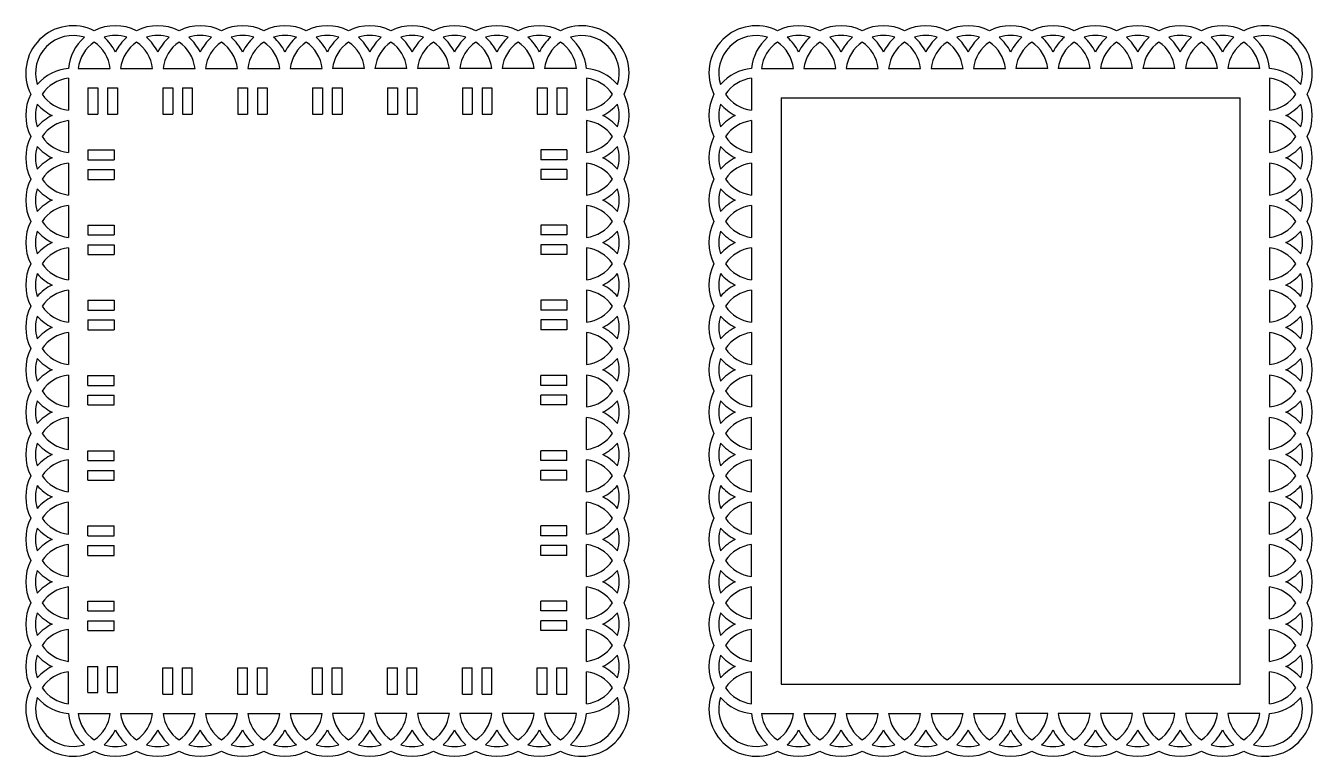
# Model space of a CAD drawing. Extents: x -995 to -442, y 102 to 395.
# Drawn here: x -994.7 to -732.6, y 244 to 392.8 of the extents above; entities that cross this region are included whole.
import ezdxf

# ---------------------------------------------------------------- set-up
doc = ezdxf.new("R2010")
doc.units = 0
doc.layers.get('0').update_dxf_attribs({"linetype": 'CONTINUOUS'})

msp = doc.modelspace()

# ---------------------------------------------------------------- linework, layer by layer
for p, q in [((-983.991461, 384.132136), (-977.474225, 384.132136)), ((-975.354884, 384.132136), (-968.837647, 384.132136)), ((-966.718307, 384.132136), (-960.20107, 384.132136)), ((-958.081729, 384.132136), (-951.564493, 384.132136)), ((-949.445152, 384.132136), (-942.927915, 384.132136)), ((-940.808574, 384.132136), (-934.291338, 384.132136)), ((-925.65476, 384.132136), (-932.171997, 384.132136)), ((-917.018183, 384.132136), (-923.53542, 384.132136)), ((-908.381606, 384.132136), (-914.898842, 384.132136)), ((-899.745028, 384.132136), (-906.262265, 384.132136)), ((-891.108451, 384.132136), (-897.625687, 384.132136)), ((-882.471873, 384.132136), (-888.98911, 384.132136)), ((-844.793239, 384.132136), (-838.276002, 384.132136)), ((-836.156661, 384.132136), (-829.639425, 384.132136)), ((-827.520084, 384.132136), (-821.002848, 384.132136)), ((-818.883507, 384.132136), (-812.36627, 384.132136)), ((-810.246929, 384.132136), (-803.729693, 384.132136)), ((-801.610352, 384.132136), (-795.093115, 384.132136)), ((-786.456538, 384.132136), (-792.973774, 384.132136)), ((-777.819961, 384.132136), (-784.337197, 384.132136)), ((-769.183383, 384.132136), (-775.70062, 384.132136)), ((-760.546806, 384.132136), (-767.064042, 384.132136)), ((-751.910228, 384.132136), (-758.427465, 384.132136)), ((-743.273651, 384.132136), (-749.790888, 384.132136)), ((-986.003915, 382.119682), (-986.003915, 375.602446)), ((-982.003915, 380.132136), (-980.003915, 380.132136)), ((-982.003915, 380.132136), (-982.003915, 374.832136)), ((-980.003915, 380.132136), (-980.003915, 374.832136)), ((-978.003915, 380.132136), (-978.003915, 374.832136)), ((-978.003915, 380.132136), (-976.003915, 380.132136)), ((-976.003915, 380.132136), (-976.003915, 374.832136)), ((-966.746498, 380.132136), (-964.746498, 380.132136)), ((-966.746498, 380.132136), (-966.746498, 374.832136)), ((-964.746498, 380.132136), (-964.746498, 374.832136)), ((-962.746498, 380.132136), (-962.746498, 374.832136)), ((-962.746498, 380.132136), (-960.746498, 380.132136)), ((-960.746498, 380.132136), (-960.746498, 374.832136)), ((-951.489081, 380.132136), (-949.489081, 380.132136)), ((-951.489081, 380.132136), (-951.489081, 374.832136)), ((-949.489081, 380.132136), (-949.489081, 374.832136)), ((-947.489081, 380.132136), (-945.489081, 380.132136)), ((-947.489081, 380.132136), (-947.489081, 374.832136)), ((-945.489081, 380.132136), (-945.489081, 374.832136)), ((-936.231665, 380.132136), (-936.231665, 374.832136)), ((-936.231665, 380.132136), (-934.231665, 380.132136)), ((-934.231665, 380.132136), (-934.231665, 374.832136)), ((-932.231665, 380.132136), (-930.231665, 380.132136)), ((-932.231665, 380.132136), (-932.231665, 374.832136)), ((-930.231665, 380.132136), (-930.231665, 374.832136)), ((-920.974248, 380.132136), (-920.974248, 374.832136)), ((-920.974248, 380.132136), (-918.974248, 380.132136)), ((-918.974248, 380.132136), (-918.974248, 374.832136)), ((-916.974248, 380.132136), (-916.974248, 374.832136)), ((-916.974248, 380.132136), (-914.974248, 380.132136)), ((-914.974248, 380.132136), (-914.974248, 374.832136)), ((-905.716831, 380.132136), (-903.716831, 380.132136)), ((-905.716831, 380.132136), (-905.716831, 374.832136)), ((-903.716831, 380.132136), (-903.716831, 374.832136)), ((-901.716831, 380.132136), (-901.716831, 374.832136)), ((-901.716831, 380.132136), (-899.716831, 380.132136)), ((-899.716831, 380.132136), (-899.716831, 374.832136)), ((-890.459415, 380.132136), (-888.459415, 380.132136)), ((-890.459415, 380.132136), (-890.459415, 374.832136)), ((-888.459415, 380.132136), (-888.459415, 374.832136)), ((-886.459415, 380.132136), (-884.459415, 380.132136)), ((-886.459415, 380.132136), (-886.459415, 374.832136)), ((-884.459415, 380.132136), (-884.459415, 374.832136)), ((-880.45942, 382.119682), (-880.45942, 375.602446)), ((-846.805692, 382.119682), (-846.805692, 375.602446)), ((-741.261198, 382.119682), (-741.261198, 375.602446)), ((-840.805692, 378.132136), (-747.261198, 378.132136)), ((-840.805692, 378.132136), (-840.805692, 258.677909)), ((-747.261198, 258.677909), (-747.261198, 378.132136)), ((-982.003915, 374.832136), (-980.003915, 374.832136)), ((-978.003915, 374.832136), (-976.003915, 374.832136)), ((-966.746498, 374.832136), (-964.746498, 374.832136)), ((-962.746498, 374.832136), (-960.746498, 374.832136)), ((-951.489081, 374.832136), (-949.489081, 374.832136)), ((-947.489081, 374.832136), (-945.489081, 374.832136)), ((-936.231665, 374.832136), (-934.231665, 374.832136)), ((-932.231665, 374.832136), (-930.231665, 374.832136)), ((-920.974248, 374.832136), (-918.974248, 374.832136)), ((-916.974248, 374.832136), (-914.974248, 374.832136)), ((-905.716831, 374.832136), (-903.716831, 374.832136)), ((-901.716831, 374.832136), (-899.716831, 374.832136)), ((-890.459415, 374.832136), (-888.459415, 374.832136)), ((-886.459415, 374.832136), (-884.459415, 374.832136)), ((-986.003915, 373.483105), (-986.003915, 366.965869)), ((-880.45942, 373.483105), (-880.45942, 366.965869)), ((-846.805692, 373.483105), (-846.805692, 366.965869)), ((-741.261198, 373.483105), (-741.261198, 366.965869)), ((-982.003915, 367.504436), (-976.703915, 367.504436)), ((-982.003915, 367.504436), (-982.003915, 365.504436)), ((-976.703915, 367.504436), (-976.703915, 365.504436)), ((-884.45942, 367.504436), (-889.75942, 367.504436)), ((-889.75942, 367.504436), (-889.75942, 365.504436)), ((-884.45942, 367.504436), (-884.45942, 365.504436)), ((-986.003915, 364.846528), (-986.003915, 358.329291)), ((-982.003915, 365.504436), (-976.703915, 365.504436)), ((-884.45942, 365.504436), (-889.75942, 365.504436)), ((-880.45942, 364.846528), (-880.45942, 358.329291)), ((-846.805692, 364.846528), (-846.805692, 358.329291)), ((-741.261198, 364.846528), (-741.261198, 358.329291)), ((-982.003915, 363.504436), (-976.703915, 363.504436)), ((-982.003915, 363.504436), (-982.003915, 361.504436)), ((-976.703915, 363.504436), (-976.703915, 361.504436)), ((-884.45942, 363.504436), (-889.75942, 363.504436)), ((-889.75942, 363.504436), (-889.75942, 361.504436)), ((-884.45942, 363.504436), (-884.45942, 361.504436)), ((-982.003915, 361.504436), (-976.703915, 361.504436)), ((-884.45942, 361.504436), (-889.75942, 361.504436)), ((-986.003915, 356.20995), (-986.003915, 349.692714)), ((-880.45942, 356.20995), (-880.45942, 349.692714)), ((-846.805692, 356.20995), (-846.805692, 349.692714)), ((-741.261198, 356.20995), (-741.261198, 349.692714)), ((-982.003915, 352.19611), (-976.703915, 352.19611)), ((-982.003915, 352.19611), (-982.003915, 350.19611)), ((-976.703915, 352.19611), (-976.703915, 350.19611)), ((-884.45942, 352.19611), (-889.75942, 352.19611)), ((-889.75942, 352.19611), (-889.75942, 350.19611)), ((-884.45942, 352.19611), (-884.45942, 350.19611)), ((-982.003915, 350.19611), (-976.703915, 350.19611)), ((-884.45942, 350.19611), (-889.75942, 350.19611)), ((-986.003915, 347.573373), (-986.003915, 341.056136)), ((-982.003915, 348.19611), (-976.703915, 348.19611)), ((-982.003915, 348.19611), (-982.003915, 346.19611)), ((-982.003915, 346.19611), (-976.703915, 346.19611)), ((-976.703915, 348.19611), (-976.703915, 346.19611)), ((-884.45942, 348.19611), (-889.75942, 348.19611)), ((-889.75942, 348.19611), (-889.75942, 346.19611)), ((-884.45942, 346.19611), (-889.75942, 346.19611)), ((-884.45942, 348.19611), (-884.45942, 346.19611)), ((-880.45942, 347.573373), (-880.45942, 341.056136)), ((-846.805692, 347.573373), (-846.805692, 341.056136)), ((-741.261198, 347.573373), (-741.261198, 341.056136)), ((-986.003915, 338.936795), (-986.003915, 332.419559)), ((-880.45942, 338.936795), (-880.45942, 332.419559)), ((-846.805692, 338.936795), (-846.805692, 332.419559)), ((-741.261198, 338.936795), (-741.261198, 332.419559)), ((-982.003915, 336.881944), (-976.703915, 336.881944)), ((-982.003915, 336.881944), (-982.003915, 334.881944)), ((-976.703915, 336.881944), (-976.703915, 334.881944)), ((-884.45942, 336.881944), (-889.75942, 336.881944)), ((-889.75942, 336.881944), (-889.75942, 334.881944)), ((-884.45942, 336.881944), (-884.45942, 334.881944)), ((-982.003915, 334.881944), (-976.703915, 334.881944)), ((-982.003915, 332.881944), (-976.703915, 332.881944)), ((-982.003915, 332.881944), (-982.003915, 330.881944)), ((-976.703915, 332.881944), (-976.703915, 330.881944)), ((-884.45942, 334.881944), (-889.75942, 334.881944)), ((-884.45942, 332.881944), (-889.75942, 332.881944)), ((-889.75942, 332.881944), (-889.75942, 330.881944)), ((-884.45942, 332.881944), (-884.45942, 330.881944)), ((-986.003915, 330.300218), (-986.003915, 323.782982)), ((-982.003915, 330.881944), (-976.703915, 330.881944)), ((-884.45942, 330.881944), (-889.75942, 330.881944)), ((-880.45942, 330.300218), (-880.45942, 323.782982)), ((-846.805692, 330.300218), (-846.805692, 323.782982)), ((-741.261198, 330.300218), (-741.261198, 323.782982)), ((-986.003915, 321.663641), (-986.003915, 315.146404)), ((-982.003915, 321.556114), (-976.703915, 321.556114)), ((-982.003915, 319.556114), (-982.003915, 321.556114)), ((-976.703915, 319.556114), (-976.703915, 321.556114)), ((-884.45942, 321.556114), (-889.75942, 321.556114)), ((-889.75942, 319.556114), (-889.75942, 321.556114)), ((-884.45942, 319.556114), (-884.45942, 321.556114)), ((-880.45942, 321.663641), (-880.45942, 315.146404)), ((-846.805692, 321.663641), (-846.805692, 315.146404)), ((-741.261198, 321.663641), (-741.261198, 315.146404)), ((-982.003915, 319.556114), (-976.703915, 319.556114)), ((-982.003915, 317.556114), (-976.703915, 317.556114)), ((-982.003915, 315.556114), (-982.003915, 317.556114)), ((-976.703915, 315.556114), (-976.703915, 317.556114)), ((-884.45942, 319.556114), (-889.75942, 319.556114)), ((-889.75942, 315.556114), (-889.75942, 317.556114)), ((-884.45942, 317.556114), (-889.75942, 317.556114)), ((-884.45942, 315.556114), (-884.45942, 317.556114)), ((-982.003915, 315.556114), (-976.703915, 315.556114)), ((-884.45942, 315.556114), (-889.75942, 315.556114)), ((-986.003915, 306.509827), (-986.003915, 313.027063)), ((-880.45942, 306.509827), (-880.45942, 313.027063)), ((-846.805692, 306.509827), (-846.805692, 313.027063)), ((-741.261198, 306.509827), (-741.261198, 313.027063)), ((-986.003915, 297.873249), (-986.003915, 304.390486)), ((-982.003915, 306.230283), (-976.703915, 306.230283)), ((-982.003915, 304.230283), (-982.003915, 306.230283)), ((-982.003915, 304.230283), (-976.703915, 304.230283)), ((-976.703915, 304.230283), (-976.703915, 306.230283)), ((-884.45942, 306.230283), (-889.75942, 306.230283)), ((-889.75942, 304.230283), (-889.75942, 306.230283)), ((-884.45942, 304.230283), (-889.75942, 304.230283)), ((-884.45942, 304.230283), (-884.45942, 306.230283)), ((-880.45942, 297.873249), (-880.45942, 304.390486)), ((-846.805692, 297.873249), (-846.805692, 304.390486)), ((-741.261198, 297.873249), (-741.261198, 304.390486)), ((-982.003915, 300.230283), (-982.003915, 302.230283)), ((-982.003915, 302.230283), (-976.703915, 302.230283)), ((-976.703915, 300.230283), (-976.703915, 302.230283)), ((-884.45942, 302.230283), (-889.75942, 302.230283)), ((-889.75942, 300.230283), (-889.75942, 302.230283)), ((-884.45942, 300.230283), (-884.45942, 302.230283)), ((-982.003915, 300.230283), (-976.703915, 300.230283)), ((-884.45942, 300.230283), (-889.75942, 300.230283)), ((-986.003915, 289.236672), (-986.003915, 295.753909)), ((-880.45942, 289.236672), (-880.45942, 295.753909)), ((-846.805692, 289.236672), (-846.805692, 295.753909)), ((-741.261198, 289.236672), (-741.261198, 295.753909)), ((-982.003915, 290.916117), (-976.703915, 290.916117)), ((-982.003915, 288.916117), (-982.003915, 290.916117)), ((-982.003915, 288.916117), (-976.703915, 288.916117)), ((-976.703915, 288.916117), (-976.703915, 290.916117)), ((-889.75942, 288.916117), (-889.75942, 290.916117)), ((-884.45942, 290.916117), (-889.75942, 290.916117)), ((-884.45942, 288.916117), (-889.75942, 288.916117)), ((-884.45942, 288.916117), (-884.45942, 290.916117)), ((-986.003915, 280.600095), (-986.003915, 287.117331)), ((-982.003915, 286.916117), (-976.703915, 286.916117)), ((-982.003915, 284.916117), (-982.003915, 286.916117)), ((-976.703915, 284.916117), (-976.703915, 286.916117)), ((-884.45942, 286.916117), (-889.75942, 286.916117)), ((-889.75942, 284.916117), (-889.75942, 286.916117)), ((-884.45942, 284.916117), (-884.45942, 286.916117)), ((-880.45942, 280.600095), (-880.45942, 287.117331)), ((-846.805692, 280.600095), (-846.805692, 287.117331)), ((-741.261198, 280.600095), (-741.261198, 287.117331)), ((-982.003915, 284.916117), (-976.703915, 284.916117)), ((-884.45942, 284.916117), (-889.75942, 284.916117)), ((-986.003915, 271.963517), (-986.003915, 278.480754)), ((-880.45942, 271.963517), (-880.45942, 278.480754)), ((-846.805692, 271.963517), (-846.805692, 278.480754)), ((-741.261198, 271.963517), (-741.261198, 278.480754)), ((-982.003915, 273.607792), (-982.003915, 275.607792)), ((-982.003915, 275.607792), (-976.703915, 275.607792)), ((-976.703915, 273.607792), (-976.703915, 275.607792)), ((-884.45942, 275.607792), (-889.75942, 275.607792)), ((-889.75942, 273.607792), (-889.75942, 275.607792)), ((-884.45942, 273.607792), (-884.45942, 275.607792)), ((-982.003915, 273.607792), (-976.703915, 273.607792)), ((-884.45942, 273.607792), (-889.75942, 273.607792)), ((-982.003915, 271.607792), (-976.703915, 271.607792)), ((-982.003915, 269.607792), (-982.003915, 271.607792)), ((-976.703915, 269.607792), (-976.703915, 271.607792)), ((-884.45942, 271.607792), (-889.75942, 271.607792)), ((-889.75942, 269.607792), (-889.75942, 271.607792)), ((-884.45942, 269.607792), (-884.45942, 271.607792)), ((-986.003915, 263.32694), (-986.003915, 269.844176)), ((-982.003915, 269.607792), (-976.703915, 269.607792)), ((-884.45942, 269.607792), (-889.75942, 269.607792)), ((-880.45942, 263.32694), (-880.45942, 269.844176)), ((-846.805692, 263.32694), (-846.805692, 269.844176)), ((-741.261198, 263.32694), (-741.261198, 269.844176)), ((-982.003915, 256.980089), (-982.003915, 262.280089)), ((-982.003915, 262.280089), (-980.003915, 262.280089)), ((-980.003915, 256.980089), (-980.003915, 262.280089)), ((-978.003915, 256.980089), (-978.003915, 262.280089)), ((-978.003915, 262.280089), (-976.003915, 262.280089)), ((-976.003915, 256.980089), (-976.003915, 262.280089)), ((-986.003915, 254.690362), (-986.003915, 261.207599)), ((-966.746498, 261.977909), (-964.746498, 261.977909)), ((-966.746498, 256.677909), (-966.746498, 261.977909)), ((-964.746498, 256.677909), (-964.746498, 261.977909)), ((-962.746498, 261.977909), (-960.746498, 261.977909)), ((-962.746498, 256.677909), (-962.746498, 261.977909)), ((-960.746498, 256.677909), (-960.746498, 261.977909)), ((-951.489081, 261.977909), (-949.489081, 261.977909)), ((-951.489081, 256.677909), (-951.489081, 261.977909)), ((-949.489081, 256.677909), (-949.489081, 261.977909)), ((-947.489081, 256.677909), (-947.489081, 261.977909)), ((-947.489081, 261.977909), (-945.489081, 261.977909)), ((-945.489081, 256.677909), (-945.489081, 261.977909)), ((-936.231665, 261.977909), (-934.231665, 261.977909)), ((-936.231665, 256.677909), (-936.231665, 261.977909)), ((-934.231665, 256.677909), (-934.231665, 261.977909)), ((-932.231665, 256.677909), (-932.231665, 261.977909)), ((-932.231665, 261.977909), (-930.231665, 261.977909)), ((-930.231665, 256.677909), (-930.231665, 261.977909)), ((-920.974248, 261.977909), (-918.974248, 261.977909)), ((-920.974248, 256.677909), (-920.974248, 261.977909)), ((-918.974248, 256.677909), (-918.974248, 261.977909)), ((-916.974248, 261.977909), (-914.974248, 261.977909)), ((-916.974248, 256.677909), (-916.974248, 261.977909)), ((-914.974248, 256.677909), (-914.974248, 261.977909)), ((-905.716831, 256.677909), (-905.716831, 261.977909)), ((-905.716831, 261.977909), (-903.716831, 261.977909)), ((-903.716831, 256.677909), (-903.716831, 261.977909)), ((-901.716831, 261.977909), (-899.716831, 261.977909)), ((-901.716831, 256.677909), (-901.716831, 261.977909)), ((-899.716831, 256.677909), (-899.716831, 261.977909)), ((-890.459415, 256.677909), (-890.459415, 261.977909)), ((-890.459415, 261.977909), (-888.459415, 261.977909)), ((-888.459415, 256.677909), (-888.459415, 261.977909)), ((-886.459415, 256.677909), (-886.459415, 261.977909)), ((-886.459415, 261.977909), (-884.459415, 261.977909)), ((-884.459415, 256.677909), (-884.459415, 261.977909)), ((-880.45942, 254.690362), (-880.45942, 261.207599)), ((-846.805692, 254.690362), (-846.805692, 261.207599)), ((-741.261198, 254.690362), (-741.261198, 261.207599)), ((-982.003915, 256.980089), (-980.003915, 256.980089)), ((-978.003915, 256.980089), (-976.003915, 256.980089)), ((-840.805692, 258.677909), (-747.261198, 258.677909)), ((-966.746498, 256.677909), (-964.746498, 256.677909)), ((-962.746498, 256.677909), (-960.746498, 256.677909)), ((-951.489081, 256.677909), (-949.489081, 256.677909)), ((-947.489081, 256.677909), (-945.489081, 256.677909)), ((-936.231665, 256.677909), (-934.231665, 256.677909)), ((-932.231665, 256.677909), (-930.231665, 256.677909)), ((-920.974248, 256.677909), (-918.974248, 256.677909)), ((-916.974248, 256.677909), (-914.974248, 256.677909)), ((-905.716831, 256.677909), (-903.716831, 256.677909)), ((-901.716831, 256.677909), (-899.716831, 256.677909)), ((-890.459415, 256.677909), (-888.459415, 256.677909)), ((-886.459415, 256.677909), (-884.459415, 256.677909)), ((-983.991461, 252.677909), (-977.474225, 252.677909)), ((-975.354884, 252.677909), (-968.837647, 252.677909)), ((-966.718307, 252.677909), (-960.20107, 252.677909)), ((-958.081729, 252.677909), (-951.564493, 252.677909)), ((-949.445152, 252.677909), (-942.927915, 252.677909)), ((-940.808574, 252.677909), (-934.291338, 252.677909)), ((-925.65476, 252.677909), (-932.171997, 252.677909)), ((-917.018183, 252.677909), (-923.53542, 252.677909)), ((-908.381606, 252.677909), (-914.898842, 252.677909)), ((-899.745028, 252.677909), (-906.262265, 252.677909)), ((-891.108451, 252.677909), (-897.625687, 252.677909)), ((-882.471873, 252.677909), (-888.98911, 252.677909)), ((-844.793239, 252.677909), (-838.276002, 252.677909)), ((-836.156661, 252.677909), (-829.639425, 252.677909)), ((-827.520084, 252.677909), (-821.002848, 252.677909)), ((-818.883507, 252.677909), (-812.36627, 252.677909)), ((-810.246929, 252.677909), (-803.729693, 252.677909)), ((-801.610352, 252.677909), (-795.093115, 252.677909)), ((-786.456538, 252.677909), (-792.973774, 252.677909)), ((-777.819961, 252.677909), (-784.337197, 252.677909)), ((-769.183383, 252.677909), (-775.70062, 252.677909)), ((-760.546806, 252.677909), (-767.064042, 252.677909)), ((-751.910228, 252.677909), (-758.427465, 252.677909)), ((-743.273651, 252.677909), (-749.790888, 252.677909))]:
    msp.add_line(p, q)
for centre, radius, start, end in [((-985.051132, 383.179353), 9.636577, 63.377233, 206.622767), ((-985.051132, 383.179353), 7.636577, 72.327431, 197.672569), ((-976.414554, 383.179353), 9.636577, 63.377233, 116.622767), ((-976.414554, 383.179353), 7.636577, 72.327431, 107.672569), ((-967.777977, 383.179353), 9.636577, 63.377233, 116.622767), ((-967.777977, 383.179353), 7.636577, 72.327431, 107.672569), ((-959.1414, 383.179353), 9.636577, 63.377233, 116.622767), ((-959.1414, 383.179353), 7.636577, 72.327431, 107.672569), ((-950.504822, 383.179353), 9.636577, 63.377233, 116.622767), ((-950.504822, 383.179353), 7.636577, 72.327431, 107.672569), ((-941.868245, 383.179353), 9.636577, 63.377233, 116.622767), ((-941.868245, 383.179353), 7.636577, 72.327431, 107.672569), ((-933.231667, 383.179353), 9.636577, 63.377233, 116.622767), ((-933.231667, 383.179353), 7.636577, 72.327431, 107.672569), ((-924.59509, 383.179353), 9.636577, 63.377233, 116.622767), ((-924.59509, 383.179353), 7.636577, 72.327431, 107.672569), ((-915.958513, 383.179353), 9.636577, 63.377233, 116.622767), ((-915.958513, 383.179353), 7.636577, 72.327431, 107.672569), ((-907.321935, 383.179353), 9.636577, 63.377233, 116.622767), ((-907.321935, 383.179353), 7.636577, 72.327431, 107.672569), ((-898.685358, 383.179353), 9.636577, 63.377233, 116.622767), ((-898.685358, 383.179353), 7.636577, 72.327431, 107.672569), ((-890.04878, 383.179353), 9.636577, 63.377233, 116.622767), ((-890.04878, 383.179353), 7.636577, 72.327431, 107.672569), ((-881.412203, 383.179353), 9.636577, 333.377233, 116.622767), ((-881.412203, 383.179353), 7.636577, 342.327431, 107.672569), ((-845.852909, 383.179353), 9.636577, 63.377233, 206.622767), ((-845.852909, 383.179353), 7.636577, 72.327431, 197.672569), ((-837.216332, 383.179353), 9.636577, 63.377233, 116.622767), ((-837.216332, 383.179353), 7.636577, 72.327431, 107.672569), ((-828.579754, 383.179353), 9.636577, 63.377233, 116.622767), ((-828.579754, 383.179353), 7.636577, 72.327431, 107.672569), ((-819.943177, 383.179353), 9.636577, 63.377233, 116.622767), ((-819.943177, 383.179353), 7.636577, 72.327431, 107.672569), ((-811.3066, 383.179353), 9.636577, 63.377233, 116.622767), ((-811.3066, 383.179353), 7.636577, 72.327431, 107.672569), ((-802.670022, 383.179353), 9.636577, 63.377233, 116.622767), ((-802.670022, 383.179353), 7.636577, 72.327431, 107.672569), ((-794.033445, 383.179353), 9.636577, 63.377233, 116.622767), ((-794.033445, 383.179353), 7.636577, 72.327431, 107.672569), ((-785.396868, 383.179353), 9.636577, 63.377233, 116.622767), ((-785.396868, 383.179353), 7.636577, 72.327431, 107.672569), ((-776.76029, 383.179353), 9.636577, 63.377233, 116.622767), ((-776.76029, 383.179353), 7.636577, 72.327431, 107.672569), ((-768.123713, 383.179353), 9.636577, 63.377233, 116.622767), ((-768.123713, 383.179353), 7.636577, 72.327431, 107.672569), ((-759.487135, 383.179353), 9.636577, 63.377233, 116.622767), ((-759.487135, 383.179353), 7.636577, 72.327431, 107.672569), ((-750.850558, 383.179353), 9.636577, 63.377233, 116.622767), ((-750.850558, 383.179353), 7.636577, 72.327431, 107.672569), ((-742.213981, 383.179353), 9.636577, 333.377233, 116.622767), ((-742.213981, 383.179353), 7.636577, 342.327431, 107.672569), ((-976.414554, 383.179353), 9.636577, 130.96948, 174.32581), ((-976.414554, 383.179353), 7.636577, 124.435238, 172.832776), ((-985.051132, 383.179353), 7.636577, 7.167224, 55.564762), ((-985.051132, 383.179353), 9.636577, 26.333307, 49.03052), ((-967.777977, 383.179353), 9.636577, 130.96948, 153.666693), ((-967.777977, 383.179353), 7.636577, 124.435238, 172.832776), ((-976.414554, 383.179353), 7.636577, 7.167224, 55.564762), ((-976.414554, 383.179353), 9.636577, 26.333307, 49.03052), ((-959.1414, 383.179353), 9.636577, 130.96948, 153.666693), ((-959.1414, 383.179353), 7.636577, 124.435238, 172.832776), ((-967.777977, 383.179353), 7.636577, 7.167224, 55.564762), ((-967.777977, 383.179353), 9.636577, 26.333307, 49.03052), ((-950.504822, 383.179353), 9.636577, 130.96948, 153.666693), ((-950.504822, 383.179353), 7.636577, 124.435238, 172.832776), ((-959.1414, 383.179353), 7.636577, 7.167224, 55.564762), ((-959.1414, 383.179353), 9.636577, 26.333307, 49.03052), ((-941.868245, 383.179353), 9.636577, 130.96948, 153.666693), ((-941.868245, 383.179353), 7.636577, 124.435238, 172.832776), ((-950.504822, 383.179353), 7.636577, 7.167224, 55.564762), ((-950.504822, 383.179353), 9.636577, 26.333307, 49.03052), ((-933.231667, 383.179353), 9.636577, 130.96948, 153.666693), ((-933.231667, 383.179353), 7.636577, 124.435238, 172.832776), ((-941.868245, 383.179353), 7.636577, 7.167224, 55.564762), ((-941.868245, 383.179353), 9.636577, 26.333307, 49.03052), ((-924.59509, 383.179353), 9.636577, 130.96948, 153.666693), ((-924.59509, 383.179353), 7.636577, 124.435238, 172.832776), ((-933.231667, 383.179353), 7.636577, 7.167224, 55.564762), ((-933.231667, 383.179353), 9.636577, 26.333307, 49.03052), ((-915.958513, 383.179353), 9.636577, 130.96948, 153.666693), ((-915.958513, 383.179353), 7.636577, 124.435238, 172.832776), ((-924.59509, 383.179353), 7.636577, 7.167224, 55.564762), ((-924.59509, 383.179353), 9.636577, 26.333307, 49.03052), ((-907.321935, 383.179353), 9.636577, 130.96948, 153.666693), ((-907.321935, 383.179353), 7.636577, 124.435238, 172.832776), ((-915.958513, 383.179353), 7.636577, 7.167224, 55.564762), ((-915.958513, 383.179353), 9.636577, 26.333307, 49.03052), ((-898.685358, 383.179353), 9.636577, 130.96948, 153.666693), ((-898.685358, 383.179353), 7.636577, 124.435238, 172.832776), ((-907.321935, 383.179353), 7.636577, 7.167224, 55.564762), ((-907.321935, 383.179353), 9.636577, 26.333307, 49.03052), ((-890.04878, 383.179353), 9.636577, 130.96948, 153.666693), ((-890.04878, 383.179353), 7.636577, 124.435238, 172.832776), ((-898.685358, 383.179353), 7.636577, 7.167224, 55.564762), ((-898.685358, 383.179353), 9.636577, 26.333307, 49.03052), ((-881.412203, 383.179353), 9.636577, 130.96948, 153.666693), ((-881.412203, 383.179353), 7.636577, 124.435238, 172.832776), ((-890.04878, 383.179353), 7.636577, 7.167224, 55.564762), ((-890.04878, 383.179353), 9.636577, 5.67419, 49.03052), ((-837.216332, 383.179353), 9.636577, 130.96948, 174.32581), ((-837.216332, 383.179353), 7.636577, 124.435238, 172.832776), ((-845.852909, 383.179353), 7.636577, 7.167224, 55.564762), ((-845.852909, 383.179353), 9.636577, 26.333307, 49.03052), ((-828.579754, 383.179353), 9.636577, 130.96948, 153.666693), ((-828.579754, 383.179353), 7.636577, 124.435238, 172.832776), ((-837.216332, 383.179353), 7.636577, 7.167224, 55.564762), ((-837.216332, 383.179353), 9.636577, 26.333307, 49.03052), ((-819.943177, 383.179353), 9.636577, 130.96948, 153.666693), ((-819.943177, 383.179353), 7.636577, 124.435238, 172.832776), ((-828.579754, 383.179353), 7.636577, 7.167224, 55.564762), ((-828.579754, 383.179353), 9.636577, 26.333307, 49.03052), ((-811.3066, 383.179353), 9.636577, 130.96948, 153.666693), ((-811.3066, 383.179353), 7.636577, 124.435238, 172.832776), ((-819.943177, 383.179353), 7.636577, 7.167224, 55.564762), ((-819.943177, 383.179353), 9.636577, 26.333307, 49.03052), ((-802.670022, 383.179353), 9.636577, 130.96948, 153.666693), ((-802.670022, 383.179353), 7.636577, 124.435238, 172.832776), ((-811.3066, 383.179353), 7.636577, 7.167224, 55.564762), ((-811.3066, 383.179353), 9.636577, 26.333307, 49.03052), ((-794.033445, 383.179353), 9.636577, 130.96948, 153.666693), ((-794.033445, 383.179353), 7.636577, 124.435238, 172.832776), ((-802.670022, 383.179353), 7.636577, 7.167224, 55.564762), ((-802.670022, 383.179353), 9.636577, 26.333307, 49.03052), ((-785.396868, 383.179353), 9.636577, 130.96948, 153.666693), ((-785.396868, 383.179353), 7.636577, 124.435238, 172.832776), ((-794.033445, 383.179353), 7.636577, 7.167224, 55.564762), ((-794.033445, 383.179353), 9.636577, 26.333307, 49.03052), ((-776.76029, 383.179353), 9.636577, 130.96948, 153.666693), ((-776.76029, 383.179353), 7.636577, 124.435238, 172.832776), ((-785.396868, 383.179353), 7.636577, 7.167224, 55.564762), ((-785.396868, 383.179353), 9.636577, 26.333307, 49.03052), ((-768.123713, 383.179353), 9.636577, 130.96948, 153.666693), ((-768.123713, 383.179353), 7.636577, 124.435238, 172.832776), ((-776.76029, 383.179353), 7.636577, 7.167224, 55.564762), ((-776.76029, 383.179353), 9.636577, 26.333307, 49.03052), ((-759.487135, 383.179353), 9.636577, 130.96948, 153.666693), ((-759.487135, 383.179353), 7.636577, 124.435238, 172.832776), ((-768.123713, 383.179353), 7.636577, 7.167224, 55.564762), ((-768.123713, 383.179353), 9.636577, 26.333307, 49.03052), ((-750.850558, 383.179353), 9.636577, 130.96948, 153.666693), ((-750.850558, 383.179353), 7.636577, 124.435238, 172.832776), ((-759.487135, 383.179353), 7.636577, 7.167224, 55.564762), ((-759.487135, 383.179353), 9.636577, 26.333307, 49.03052), ((-742.213981, 383.179353), 9.636577, 130.96948, 153.666693), ((-742.213981, 383.179353), 7.636577, 124.435238, 172.832776), ((-750.850558, 383.179353), 7.636577, 7.167224, 55.564762), ((-750.850558, 383.179353), 9.636577, 5.67419, 49.03052), ((-985.051132, 374.542775), 9.636577, 95.67419, 139.03052), ((-881.412203, 374.542775), 9.636577, 40.96948, 84.32581), ((-845.852909, 374.542775), 9.636577, 95.67419, 139.03052), ((-742.213981, 374.542775), 9.636577, 40.96948, 84.32581), ((-985.051132, 374.542775), 7.636577, 97.167224, 145.564762), ((-881.412203, 374.542775), 7.636577, 34.435238, 82.832776), ((-845.852909, 374.542775), 7.636577, 97.167224, 145.564762), ((-742.213981, 374.542775), 7.636577, 34.435238, 82.832776), ((-985.051132, 374.542775), 9.636577, 153.377233, 206.622767), ((-985.051132, 383.179353), 7.636577, 214.435238, 262.832776), ((-881.412203, 383.179353), 7.636577, 277.167224, 325.564762), ((-881.412203, 374.542775), 9.636577, 333.377233, 26.622767), ((-845.852909, 374.542775), 9.636577, 153.377233, 206.622767), ((-845.852909, 383.179353), 7.636577, 214.435238, 262.832776), ((-742.213981, 383.179353), 7.636577, 277.167224, 325.564762), ((-742.213981, 374.542775), 9.636577, 333.377233, 26.622767), ((-985.051132, 374.542775), 7.636577, 162.327431, 197.672569), ((-985.051132, 383.179353), 9.636577, 220.96948, 243.666693), ((-881.412203, 383.179353), 9.636577, 296.333307, 319.03052), ((-881.412203, 374.542775), 7.636577, 342.327431, 17.672569), ((-845.852909, 374.542775), 7.636577, 162.327431, 197.672569), ((-845.852909, 383.179353), 9.636577, 220.96948, 243.666693), ((-742.213981, 383.179353), 9.636577, 296.333307, 319.03052), ((-742.213981, 374.542775), 7.636577, 342.327431, 17.672569), ((-985.051132, 365.906198), 9.636577, 116.333307, 139.03052), ((-985.051132, 365.906198), 7.636577, 97.167224, 145.564762), ((-881.412203, 365.906198), 7.636577, 34.435238, 82.832776), ((-881.412203, 365.906198), 9.636577, 40.96948, 63.666693), ((-845.852909, 365.906198), 9.636577, 116.333307, 139.03052), ((-845.852909, 365.906198), 7.636577, 97.167224, 145.564762), ((-742.213981, 365.906198), 7.636577, 34.435238, 82.832776), ((-742.213981, 365.906198), 9.636577, 40.96948, 63.666693), ((-985.051132, 365.906198), 9.636577, 153.377233, 206.622767), ((-985.051132, 374.542775), 7.636577, 214.435238, 262.832776), ((-881.412203, 374.542775), 7.636577, 277.167224, 325.564762), ((-881.412203, 365.906198), 9.636577, 333.377233, 26.622767), ((-845.852909, 365.906198), 9.636577, 153.377233, 206.622767), ((-845.852909, 374.542775), 7.636577, 214.435238, 262.832776), ((-742.213981, 374.542775), 7.636577, 277.167224, 325.564762), ((-742.213981, 365.906198), 9.636577, 333.377233, 26.622767), ((-985.051132, 365.906198), 7.636577, 162.327431, 197.672569), ((-985.051132, 374.542775), 9.636577, 220.96948, 243.666693), ((-881.412203, 374.542775), 9.636577, 296.333307, 319.03052), ((-881.412203, 365.906198), 7.636577, 342.327431, 17.672569), ((-845.852909, 365.906198), 7.636577, 162.327431, 197.672569), ((-845.852909, 374.542775), 9.636577, 220.96948, 243.666693), ((-742.213981, 374.542775), 9.636577, 296.333307, 319.03052), ((-742.213981, 365.906198), 7.636577, 342.327431, 17.672569), ((-985.051132, 357.269621), 9.636577, 116.333307, 139.03052), ((-985.051132, 357.269621), 7.636577, 97.167224, 145.564762), ((-881.412203, 357.269621), 7.636577, 34.435238, 82.832776), ((-881.412203, 357.269621), 9.636577, 40.96948, 63.666693), ((-845.852909, 357.269621), 9.636577, 116.333307, 139.03052), ((-845.852909, 357.269621), 7.636577, 97.167224, 145.564762), ((-742.213981, 357.269621), 7.636577, 34.435238, 82.832776), ((-742.213981, 357.269621), 9.636577, 40.96948, 63.666693), ((-985.051132, 357.269621), 9.636577, 153.377233, 206.622767), ((-985.051132, 357.269621), 7.636577, 162.327431, 197.672569), ((-985.051132, 365.906198), 9.636577, 220.96948, 243.666693), ((-985.051132, 365.906198), 7.636577, 214.435238, 262.832776), ((-881.412203, 365.906198), 7.636577, 277.167224, 325.564762), ((-881.412203, 365.906198), 9.636577, 296.333307, 319.03052), ((-881.412203, 357.269621), 7.636577, 342.327431, 17.672569), ((-881.412203, 357.269621), 9.636577, 333.377233, 26.622767), ((-845.852909, 357.269621), 9.636577, 153.377233, 206.622767), ((-845.852909, 357.269621), 7.636577, 162.327431, 197.672569), ((-845.852909, 365.906198), 9.636577, 220.96948, 243.666693), ((-845.852909, 365.906198), 7.636577, 214.435238, 262.832776), ((-742.213981, 365.906198), 7.636577, 277.167224, 325.564762), ((-742.213981, 365.906198), 9.636577, 296.333307, 319.03052), ((-742.213981, 357.269621), 7.636577, 342.327431, 17.672569), ((-742.213981, 357.269621), 9.636577, 333.377233, 26.622767), ((-985.051132, 348.633043), 9.636577, 116.333307, 139.03052), ((-881.412203, 348.633043), 9.636577, 40.96948, 63.666693), ((-845.852909, 348.633043), 9.636577, 116.333307, 139.03052), ((-742.213981, 348.633043), 9.636577, 40.96948, 63.666693), ((-985.051132, 348.633043), 7.636577, 97.167224, 145.564762), ((-881.412203, 348.633043), 7.636577, 34.435238, 82.832776), ((-845.852909, 348.633043), 7.636577, 97.167224, 145.564762), ((-742.213981, 348.633043), 7.636577, 34.435238, 82.832776), ((-985.051132, 348.633043), 9.636577, 153.377233, 206.622767), ((-985.051132, 357.269621), 7.636577, 214.435238, 262.832776), ((-881.412203, 357.269621), 7.636577, 277.167224, 325.564762), ((-881.412203, 348.633043), 9.636577, 333.377233, 26.622767), ((-845.852909, 348.633043), 9.636577, 153.377233, 206.622767), ((-845.852909, 357.269621), 7.636577, 214.435238, 262.832776), ((-742.213981, 357.269621), 7.636577, 277.167224, 325.564762), ((-742.213981, 348.633043), 9.636577, 333.377233, 26.622767), ((-985.051132, 348.633043), 7.636577, 162.327431, 197.672569), ((-985.051132, 357.269621), 9.636577, 220.96948, 243.666693), ((-985.051132, 339.996466), 9.636577, 116.333307, 139.03052), ((-881.412203, 357.269621), 9.636577, 296.333307, 319.03052), ((-881.412203, 339.996466), 9.636577, 40.96948, 63.666693), ((-881.412203, 348.633043), 7.636577, 342.327431, 17.672569), ((-845.852909, 348.633043), 7.636577, 162.327431, 197.672569), ((-845.852909, 357.269621), 9.636577, 220.96948, 243.666693), ((-845.852909, 339.996466), 9.636577, 116.333307, 139.03052), ((-742.213981, 357.269621), 9.636577, 296.333307, 319.03052), ((-742.213981, 339.996466), 9.636577, 40.96948, 63.666693), ((-742.213981, 348.633043), 7.636577, 342.327431, 17.672569), ((-985.051132, 339.996466), 7.636577, 97.167224, 145.564762), ((-881.412203, 339.996466), 7.636577, 34.435238, 82.832776), ((-845.852909, 339.996466), 7.636577, 97.167224, 145.564762), ((-742.213981, 339.996466), 7.636577, 34.435238, 82.832776), ((-985.051132, 339.996466), 9.636577, 153.377233, 206.622767), ((-985.051132, 348.633043), 7.636577, 214.435238, 262.832776), ((-881.412203, 348.633043), 7.636577, 277.167224, 325.564762), ((-881.412203, 339.996466), 9.636577, 333.377233, 26.622767), ((-845.852909, 339.996466), 9.636577, 153.377233, 206.622767), ((-845.852909, 348.633043), 7.636577, 214.435238, 262.832776), ((-742.213981, 348.633043), 7.636577, 277.167224, 325.564762), ((-742.213981, 339.996466), 9.636577, 333.377233, 26.622767), ((-985.051132, 339.996466), 7.636577, 162.327431, 197.672569), ((-985.051132, 348.633043), 9.636577, 220.96948, 243.666693), ((-881.412203, 348.633043), 9.636577, 296.333307, 319.03052), ((-881.412203, 339.996466), 7.636577, 342.327431, 17.672569), ((-845.852909, 339.996466), 7.636577, 162.327431, 197.672569), ((-845.852909, 348.633043), 9.636577, 220.96948, 243.666693), ((-742.213981, 348.633043), 9.636577, 296.333307, 319.03052), ((-742.213981, 339.996466), 7.636577, 342.327431, 17.672569), ((-985.051132, 331.359889), 9.636577, 116.333307, 139.03052), ((-985.051132, 331.359889), 7.636577, 97.167224, 145.564762), ((-881.412203, 331.359889), 7.636577, 34.435238, 82.832776), ((-881.412203, 331.359889), 9.636577, 40.96948, 63.666693), ((-845.852909, 331.359889), 9.636577, 116.333307, 139.03052), ((-845.852909, 331.359889), 7.636577, 97.167224, 145.564762), ((-742.213981, 331.359889), 7.636577, 34.435238, 82.832776), ((-742.213981, 331.359889), 9.636577, 40.96948, 63.666693), ((-985.051132, 331.359889), 9.636577, 153.377233, 206.622767), ((-985.051132, 339.996466), 7.636577, 214.435238, 262.832776), ((-881.412203, 339.996466), 7.636577, 277.167224, 325.564762), ((-881.412203, 331.359889), 9.636577, 333.377233, 26.622767), ((-845.852909, 331.359889), 9.636577, 153.377233, 206.622767), ((-845.852909, 339.996466), 7.636577, 214.435238, 262.832776), ((-742.213981, 339.996466), 7.636577, 277.167224, 325.564762), ((-742.213981, 331.359889), 9.636577, 333.377233, 26.622767), ((-985.051132, 331.359889), 7.636577, 162.327431, 197.672569), ((-985.051132, 339.996466), 9.636577, 220.96948, 243.666693), ((-881.412203, 339.996466), 9.636577, 296.333307, 319.03052), ((-881.412203, 331.359889), 7.636577, 342.327431, 17.672569), ((-845.852909, 331.359889), 7.636577, 162.327431, 197.672569), ((-845.852909, 339.996466), 9.636577, 220.96948, 243.666693), ((-742.213981, 339.996466), 9.636577, 296.333307, 319.03052), ((-742.213981, 331.359889), 7.636577, 342.327431, 17.672569), ((-985.051132, 322.723311), 9.636577, 116.333307, 139.03052), ((-985.051132, 322.723311), 7.636577, 97.167224, 145.564762), ((-881.412203, 322.723311), 7.636577, 34.435238, 82.832776), ((-881.412203, 322.723311), 9.636577, 40.96948, 63.666693), ((-845.852909, 322.723311), 9.636577, 116.333307, 139.03052), ((-845.852909, 322.723311), 7.636577, 97.167224, 145.564762), ((-742.213981, 322.723311), 7.636577, 34.435238, 82.832776), ((-742.213981, 322.723311), 9.636577, 40.96948, 63.666693), ((-985.051132, 322.723311), 9.636577, 153.377233, 206.622767), ((-985.051132, 322.723311), 7.636577, 162.327431, 197.672569), ((-985.051132, 331.359889), 9.636577, 220.96948, 243.666693), ((-985.051132, 331.359889), 7.636577, 214.435238, 262.832776), ((-881.412203, 331.359889), 7.636577, 277.167224, 325.564762), ((-881.412203, 331.359889), 9.636577, 296.333307, 319.03052), ((-881.412203, 322.723311), 7.636577, 342.327431, 17.672569), ((-881.412203, 322.723311), 9.636577, 333.377233, 26.622767), ((-845.852909, 322.723311), 9.636577, 153.377233, 206.622767), ((-845.852909, 322.723311), 7.636577, 162.327431, 197.672569), ((-845.852909, 331.359889), 9.636577, 220.96948, 243.666693), ((-845.852909, 331.359889), 7.636577, 214.435238, 262.832776), ((-742.213981, 331.359889), 7.636577, 277.167224, 325.564762), ((-742.213981, 331.359889), 9.636577, 296.333307, 319.03052), ((-742.213981, 322.723311), 7.636577, 342.327431, 17.672569), ((-742.213981, 322.723311), 9.636577, 333.377233, 26.622767), ((-985.051132, 314.086734), 9.636577, 116.333307, 139.03052), ((-881.412203, 314.086734), 9.636577, 40.96948, 63.666693), ((-845.852909, 314.086734), 9.636577, 116.333307, 139.03052), ((-742.213981, 314.086734), 9.636577, 40.96948, 63.666693), ((-985.051132, 314.086734), 7.636577, 97.167224, 145.564762), ((-881.412203, 314.086734), 7.636577, 34.435238, 82.832776), ((-845.852909, 314.086734), 7.636577, 97.167224, 145.564762), ((-742.213981, 314.086734), 7.636577, 34.435238, 82.832776), ((-985.051132, 314.086734), 9.636577, 153.377233, 206.622767), ((-985.051132, 322.723311), 7.636577, 214.435238, 262.832776), ((-881.412203, 322.723311), 7.636577, 277.167224, 325.564762), ((-881.412203, 314.086734), 9.636577, 333.377233, 26.622767), ((-845.852909, 314.086734), 9.636577, 153.377233, 206.622767), ((-845.852909, 322.723311), 7.636577, 214.435238, 262.832776), ((-742.213981, 322.723311), 7.636577, 277.167224, 325.564762), ((-742.213981, 314.086734), 9.636577, 333.377233, 26.622767), ((-985.051132, 314.086734), 7.636577, 162.327431, 197.672569), ((-985.051132, 322.723311), 9.636577, 220.96948, 243.666693), ((-881.412203, 322.723311), 9.636577, 296.333307, 319.03052), ((-881.412203, 314.086734), 7.636577, 342.327431, 17.672569), ((-845.852909, 314.086734), 7.636577, 162.327431, 197.672569), ((-845.852909, 322.723311), 9.636577, 220.96948, 243.666693), ((-742.213981, 322.723311), 9.636577, 296.333307, 319.03052), ((-742.213981, 314.086734), 7.636577, 342.327431, 17.672569), ((-985.051132, 305.450156), 9.636577, 116.333307, 139.03052), ((-985.051132, 305.450156), 7.636577, 97.167224, 145.564762), ((-881.412203, 305.450156), 7.636577, 34.435238, 82.832776), ((-881.412203, 305.450156), 9.636577, 40.96948, 63.666693), ((-845.852909, 305.450156), 9.636577, 116.333307, 139.03052), ((-845.852909, 305.450156), 7.636577, 97.167224, 145.564762), ((-742.213981, 305.450156), 7.636577, 34.435238, 82.832776), ((-742.213981, 305.450156), 9.636577, 40.96948, 63.666693), ((-985.051132, 305.450156), 9.636577, 153.377233, 206.622767), ((-985.051132, 314.086734), 7.636577, 214.435238, 262.832776), ((-881.412203, 314.086734), 7.636577, 277.167224, 325.564762), ((-881.412203, 305.450156), 9.636577, 333.377233, 26.622767), ((-845.852909, 305.450156), 9.636577, 153.377233, 206.622767), ((-845.852909, 314.086734), 7.636577, 214.435238, 262.832776), ((-742.213981, 314.086734), 7.636577, 277.167224, 325.564762), ((-742.213981, 305.450156), 9.636577, 333.377233, 26.622767), ((-985.051132, 305.450156), 7.636577, 162.327431, 197.672569), ((-985.051132, 314.086734), 9.636577, 220.96948, 243.666693), ((-881.412203, 314.086734), 9.636577, 296.333307, 319.03052), ((-881.412203, 305.450156), 7.636577, 342.327431, 17.672569), ((-845.852909, 305.450156), 7.636577, 162.327431, 197.672569), ((-845.852909, 314.086734), 9.636577, 220.96948, 243.666693), ((-742.213981, 314.086734), 9.636577, 296.333307, 319.03052), ((-742.213981, 305.450156), 7.636577, 342.327431, 17.672569), ((-985.051132, 296.813579), 9.636577, 116.333307, 139.03052), ((-985.051132, 296.813579), 7.636577, 97.167224, 145.564762), ((-881.412203, 296.813579), 7.636577, 34.435238, 82.832776), ((-881.412203, 296.813579), 9.636577, 40.96948, 63.666693), ((-845.852909, 296.813579), 9.636577, 116.333307, 139.03052), ((-845.852909, 296.813579), 7.636577, 97.167224, 145.564762), ((-742.213981, 296.813579), 7.636577, 34.435238, 82.832776), ((-742.213981, 296.813579), 9.636577, 40.96948, 63.666693), ((-985.051132, 296.813579), 9.636577, 153.377233, 206.622767), ((-985.051132, 296.813579), 7.636577, 162.327431, 197.672569), ((-985.051132, 305.450156), 9.636577, 220.96948, 243.666693), ((-985.051132, 305.450156), 7.636577, 214.435238, 262.832776), ((-881.412203, 305.450156), 7.636577, 277.167224, 325.564762), ((-881.412203, 305.450156), 9.636577, 296.333307, 319.03052), ((-881.412203, 296.813579), 7.636577, 342.327431, 17.672569), ((-881.412203, 296.813579), 9.636577, 333.377233, 26.622767), ((-845.852909, 296.813579), 9.636577, 153.377233, 206.622767), ((-845.852909, 296.813579), 7.636577, 162.327431, 197.672569), ((-845.852909, 305.450156), 9.636577, 220.96948, 243.666693), ((-845.852909, 305.450156), 7.636577, 214.435238, 262.832776), ((-742.213981, 305.450156), 7.636577, 277.167224, 325.564762), ((-742.213981, 305.450156), 9.636577, 296.333307, 319.03052), ((-742.213981, 296.813579), 7.636577, 342.327431, 17.672569), ((-742.213981, 296.813579), 9.636577, 333.377233, 26.622767), ((-985.051132, 288.177002), 9.636577, 116.333307, 139.03052), ((-881.412203, 288.177002), 9.636577, 40.96948, 63.666693), ((-845.852909, 288.177002), 9.636577, 116.333307, 139.03052), ((-742.213981, 288.177002), 9.636577, 40.96948, 63.666693), ((-985.051132, 288.177002), 7.636577, 97.167224, 145.564762), ((-881.412203, 288.177002), 7.636577, 34.435238, 82.832776), ((-845.852909, 288.177002), 7.636577, 97.167224, 145.564762), ((-742.213981, 288.177002), 7.636577, 34.435238, 82.832776), ((-985.051132, 288.177002), 9.636577, 153.377233, 206.622767), ((-985.051132, 296.813579), 7.636577, 214.435238, 262.832776), ((-881.412203, 296.813579), 7.636577, 277.167224, 325.564762), ((-881.412203, 288.177002), 9.636577, 333.377233, 26.622767), ((-845.852909, 288.177002), 9.636577, 153.377233, 206.622767), ((-845.852909, 296.813579), 7.636577, 214.435238, 262.832776), ((-742.213981, 296.813579), 7.636577, 277.167224, 325.564762), ((-742.213981, 288.177002), 9.636577, 333.377233, 26.622767), ((-985.051132, 288.177002), 7.636577, 162.327431, 197.672569), ((-985.051132, 296.813579), 9.636577, 220.96948, 243.666693), ((-881.412203, 296.813579), 9.636577, 296.333307, 319.03052), ((-881.412203, 288.177002), 7.636577, 342.327431, 17.672569), ((-845.852909, 288.177002), 7.636577, 162.327431, 197.672569), ((-845.852909, 296.813579), 9.636577, 220.96948, 243.666693), ((-742.213981, 296.813579), 9.636577, 296.333307, 319.03052), ((-742.213981, 288.177002), 7.636577, 342.327431, 17.672569), ((-985.051132, 279.540424), 9.636577, 116.333307, 139.03052), ((-985.051132, 279.540424), 7.636577, 97.167224, 145.564762), ((-881.412203, 279.540424), 7.636577, 34.435238, 82.832776), ((-881.412203, 279.540424), 9.636577, 40.96948, 63.666693), ((-845.852909, 279.540424), 9.636577, 116.333307, 139.03052), ((-845.852909, 279.540424), 7.636577, 97.167224, 145.564762), ((-742.213981, 279.540424), 7.636577, 34.435238, 82.832776), ((-742.213981, 279.540424), 9.636577, 40.96948, 63.666693), ((-742.213981, 279.540424), 9.636577, 40.96948, 63.666693), ((-985.051132, 279.540424), 9.636577, 153.377233, 206.622767), ((-985.051132, 288.177002), 7.636577, 214.435238, 262.832776), ((-881.412203, 288.177002), 7.636577, 277.167224, 325.564762), ((-881.412203, 279.540424), 9.636577, 333.377233, 26.622767), ((-845.852909, 279.540424), 9.636577, 153.377233, 206.622767), ((-845.852909, 288.177002), 7.636577, 214.435238, 262.832776), ((-742.213981, 288.177002), 7.636577, 277.167224, 325.564762), ((-742.213981, 279.540424), 9.636577, 333.377233, 26.622767), ((-985.051132, 279.540424), 7.636577, 162.327431, 197.672569), ((-985.051132, 288.177002), 9.636577, 220.96948, 243.666693), ((-881.412203, 288.177002), 9.636577, 296.333307, 319.03052), ((-881.412203, 279.540424), 7.636577, 342.327431, 17.672569), ((-845.852909, 279.540424), 7.636577, 162.327431, 197.672569), ((-845.852909, 288.177002), 9.636577, 220.96948, 243.666693), ((-742.213981, 288.177002), 9.636577, 296.333307, 319.03052), ((-742.213981, 279.540424), 7.636577, 342.327431, 17.672569), ((-985.051132, 270.903847), 9.636577, 116.333307, 139.03052), ((-985.051132, 270.903847), 7.636577, 97.167224, 145.564762), ((-881.412203, 270.903847), 7.636577, 34.435238, 82.832776), ((-881.412203, 270.903847), 9.636577, 40.96948, 63.666693), ((-845.852909, 270.903847), 9.636577, 116.333307, 139.03052), ((-845.852909, 270.903847), 7.636577, 97.167224, 145.564762), ((-742.213981, 270.903847), 7.636577, 34.435238, 82.832776), ((-742.213981, 270.903847), 9.636577, 40.96948, 63.666693), ((-985.051132, 270.903847), 9.636577, 153.377233, 206.622767), ((-985.051132, 279.540424), 7.636577, 214.435238, 262.832776), ((-881.412203, 279.540424), 7.636577, 277.167224, 325.564762), ((-881.412203, 270.903847), 9.636577, 333.377233, 26.622767), ((-845.852909, 270.903847), 9.636577, 153.377233, 206.622767), ((-845.852909, 279.540424), 7.636577, 214.435238, 262.832776), ((-742.213981, 279.540424), 7.636577, 277.167224, 325.564762), ((-742.213981, 270.903847), 9.636577, 333.377233, 26.622767), ((-985.051132, 270.903847), 7.636577, 162.327431, 197.672569), ((-985.051132, 279.540424), 9.636577, 220.96948, 243.666693), ((-881.412203, 279.540424), 9.636577, 296.333307, 319.03052), ((-881.412203, 270.903847), 7.636577, 342.327431, 17.672569), ((-845.852909, 270.903847), 7.636577, 162.327431, 197.672569), ((-845.852909, 279.540424), 9.636577, 220.96948, 243.666693), ((-742.213981, 279.540424), 9.636577, 296.333307, 319.03052), ((-742.213981, 270.903847), 7.636577, 342.327431, 17.672569), ((-985.051132, 262.267269), 9.636577, 116.333307, 139.03052), ((-881.412203, 262.267269), 9.636577, 40.96948, 63.666693), ((-845.852909, 262.267269), 9.636577, 116.333307, 139.03052), ((-742.213981, 262.267269), 9.636577, 40.96948, 63.666693), ((-985.051132, 262.267269), 7.636577, 97.167224, 145.564762), ((-881.412203, 262.267269), 7.636577, 34.435238, 82.832776), ((-845.852909, 262.267269), 7.636577, 97.167224, 145.564762), ((-742.213981, 262.267269), 7.636577, 34.435238, 82.832776), ((-985.051132, 262.267269), 9.636577, 153.377233, 206.622767), ((-985.051132, 270.903847), 7.636577, 214.435238, 262.832776), ((-881.412203, 270.903847), 7.636577, 277.167224, 325.564762), ((-881.412203, 262.267269), 9.636577, 333.377233, 26.622767), ((-845.852909, 262.267269), 9.636577, 153.377233, 206.622767), ((-845.852909, 270.903847), 7.636577, 214.435238, 262.832776), ((-742.213981, 270.903847), 7.636577, 277.167224, 325.564762), ((-742.213981, 262.267269), 9.636577, 333.377233, 26.622767), ((-985.051132, 262.267269), 7.636577, 162.327431, 197.672569), ((-985.051132, 270.903847), 9.636577, 220.96948, 243.666693), ((-985.051132, 253.630692), 9.636577, 116.333307, 139.03052), ((-881.412203, 270.903847), 9.636577, 296.333307, 319.03052), ((-881.412203, 253.630692), 9.636577, 40.96948, 63.666693), ((-881.412203, 262.267269), 7.636577, 342.327431, 17.672569), ((-845.852909, 262.267269), 7.636577, 162.327431, 197.672569), ((-845.852909, 270.903847), 9.636577, 220.96948, 243.666693), ((-845.852909, 253.630692), 9.636577, 116.333307, 139.03052), ((-742.213981, 270.903847), 9.636577, 296.333307, 319.03052), ((-742.213981, 253.630692), 9.636577, 40.96948, 63.666693), ((-742.213981, 262.267269), 7.636577, 342.327431, 17.672569), ((-985.051132, 253.630692), 7.636577, 97.167224, 145.564762), ((-881.412203, 253.630692), 7.636577, 34.435238, 82.832776), ((-845.852909, 253.630692), 7.636577, 97.167224, 145.564762), ((-742.213981, 253.630692), 7.636577, 34.435238, 82.832776), ((-985.051132, 253.630692), 9.636577, 153.377233, 296.622767), ((-985.051132, 262.267269), 7.636577, 214.435238, 262.832776), ((-881.412203, 253.630692), 9.636577, 243.377233, 26.622767), ((-881.412203, 262.267269), 7.636577, 277.167224, 325.564762), ((-845.852909, 253.630692), 9.636577, 153.377233, 296.622767), ((-845.852909, 262.267269), 7.636577, 214.435238, 262.832776), ((-742.213981, 253.630692), 9.636577, 243.377233, 26.622767), ((-742.213981, 262.267269), 7.636577, 277.167224, 325.564762), ((-985.051132, 253.630692), 7.636577, 162.327431, 287.672569), ((-985.051132, 262.267269), 9.636577, 220.96948, 264.32581), ((-881.412203, 253.630692), 7.636577, 252.327431, 17.672569), ((-881.412203, 262.267269), 9.636577, 275.67419, 319.03052), ((-845.852909, 253.630692), 7.636577, 162.327431, 287.672569), ((-845.852909, 262.267269), 9.636577, 220.96948, 264.32581), ((-742.213981, 253.630692), 7.636577, 252.327431, 17.672569), ((-742.213981, 262.267269), 9.636577, 275.67419, 319.03052), ((-976.414554, 253.630692), 9.636577, 185.67419, 229.03052), ((-976.414554, 253.630692), 7.636577, 187.167224, 235.564762), ((-985.051132, 253.630692), 7.636577, 304.435238, 352.832776), ((-967.777977, 253.630692), 7.636577, 187.167224, 235.564762), ((-976.414554, 253.630692), 7.636577, 304.435238, 352.832776), ((-959.1414, 253.630692), 7.636577, 187.167224, 235.564762), ((-967.777977, 253.630692), 7.636577, 304.435238, 352.832776), ((-950.504822, 253.630692), 7.636577, 187.167224, 235.564762), ((-959.1414, 253.630692), 7.636577, 304.435238, 352.832776), ((-941.868245, 253.630692), 7.636577, 187.167224, 235.564762), ((-950.504822, 253.630692), 7.636577, 304.435238, 352.832776), ((-933.231667, 253.630692), 7.636577, 187.167224, 235.564762), ((-941.868245, 253.630692), 7.636577, 304.435238, 352.832776), ((-924.59509, 253.630692), 7.636577, 187.167224, 235.564762), ((-933.231667, 253.630692), 7.636577, 304.435238, 352.832776), ((-915.958513, 253.630692), 7.636577, 187.167224, 235.564762), ((-924.59509, 253.630692), 7.636577, 304.435238, 352.832776), ((-907.321935, 253.630692), 7.636577, 187.167224, 235.564762), ((-915.958513, 253.630692), 7.636577, 304.435238, 352.832776), ((-898.685358, 253.630692), 7.636577, 187.167224, 235.564762), ((-907.321935, 253.630692), 7.636577, 304.435238, 352.832776), ((-890.04878, 253.630692), 7.636577, 187.167224, 235.564762), ((-898.685358, 253.630692), 7.636577, 304.435238, 352.832776), ((-881.412203, 253.630692), 7.636577, 187.167224, 235.564762), ((-890.04878, 253.630692), 7.636577, 304.435238, 352.832776), ((-890.04878, 253.630692), 9.636577, 310.96948, 354.32581), ((-837.216332, 253.630692), 9.636577, 185.67419, 229.03052), ((-837.216332, 253.630692), 7.636577, 187.167224, 235.564762), ((-845.852909, 253.630692), 7.636577, 304.435238, 352.832776), ((-828.579754, 253.630692), 7.636577, 187.167224, 235.564762), ((-837.216332, 253.630692), 7.636577, 304.435238, 352.832776), ((-819.943177, 253.630692), 7.636577, 187.167224, 235.564762), ((-828.579754, 253.630692), 7.636577, 304.435238, 352.832776), ((-811.3066, 253.630692), 7.636577, 187.167224, 235.564762), ((-819.943177, 253.630692), 7.636577, 304.435238, 352.832776), ((-802.670022, 253.630692), 7.636577, 187.167224, 235.564762), ((-811.3066, 253.630692), 7.636577, 304.435238, 352.832776), ((-794.033445, 253.630692), 7.636577, 187.167224, 235.564762), ((-802.670022, 253.630692), 7.636577, 304.435238, 352.832776), ((-785.396868, 253.630692), 7.636577, 187.167224, 235.564762), ((-794.033445, 253.630692), 7.636577, 304.435238, 352.832776), ((-776.76029, 253.630692), 7.636577, 187.167224, 235.564762), ((-785.396868, 253.630692), 7.636577, 304.435238, 352.832776), ((-768.123713, 253.630692), 7.636577, 187.167224, 235.564762), ((-776.76029, 253.630692), 7.636577, 304.435238, 352.832776), ((-759.487135, 253.630692), 7.636577, 187.167224, 235.564762), ((-768.123713, 253.630692), 7.636577, 304.435238, 352.832776), ((-750.850558, 253.630692), 7.636577, 187.167224, 235.564762), ((-759.487135, 253.630692), 7.636577, 304.435238, 352.832776), ((-742.213981, 253.630692), 7.636577, 187.167224, 235.564762), ((-750.850558, 253.630692), 7.636577, 304.435238, 352.832776), ((-750.850558, 253.630692), 9.636577, 310.96948, 354.32581), ((-985.051132, 253.630692), 9.636577, 310.96948, 333.666693), ((-967.777977, 253.630692), 9.636577, 206.333307, 229.03052), ((-976.414554, 253.630692), 9.636577, 310.96948, 333.666693), ((-959.1414, 253.630692), 9.636577, 206.333307, 229.03052), ((-967.777977, 253.630692), 9.636577, 310.96948, 333.666693), ((-950.504822, 253.630692), 9.636577, 206.333307, 229.03052), ((-959.1414, 253.630692), 9.636577, 310.96948, 333.666693), ((-941.868245, 253.630692), 9.636577, 206.333307, 229.03052), ((-950.504822, 253.630692), 9.636577, 310.96948, 333.666693), ((-933.231667, 253.630692), 9.636577, 206.333307, 229.03052), ((-941.868245, 253.630692), 9.636577, 310.96948, 333.666693), ((-924.59509, 253.630692), 9.636577, 206.333307, 229.03052), ((-933.231667, 253.630692), 9.636577, 310.96948, 333.666693), ((-915.958513, 253.630692), 9.636577, 206.333307, 229.03052), ((-924.59509, 253.630692), 9.636577, 310.96948, 333.666693), ((-907.321935, 253.630692), 9.636577, 206.333307, 229.03052), ((-915.958513, 253.630692), 9.636577, 310.96948, 333.666693), ((-898.685358, 253.630692), 9.636577, 206.333307, 229.03052), ((-907.321935, 253.630692), 9.636577, 310.96948, 333.666693), ((-890.04878, 253.630692), 9.636577, 206.333307, 229.03052), ((-898.685358, 253.630692), 9.636577, 310.96948, 333.666693), ((-881.412203, 253.630692), 9.636577, 206.333307, 229.03052), ((-845.852909, 253.630692), 9.636577, 310.96948, 333.666693), ((-828.579754, 253.630692), 9.636577, 206.333307, 229.03052), ((-837.216332, 253.630692), 9.636577, 310.96948, 333.666693), ((-819.943177, 253.630692), 9.636577, 206.333307, 229.03052), ((-828.579754, 253.630692), 9.636577, 310.96948, 333.666693), ((-811.3066, 253.630692), 9.636577, 206.333307, 229.03052), ((-819.943177, 253.630692), 9.636577, 310.96948, 333.666693), ((-802.670022, 253.630692), 9.636577, 206.333307, 229.03052), ((-811.3066, 253.630692), 9.636577, 310.96948, 333.666693), ((-794.033445, 253.630692), 9.636577, 206.333307, 229.03052), ((-802.670022, 253.630692), 9.636577, 310.96948, 333.666693), ((-785.396868, 253.630692), 9.636577, 206.333307, 229.03052), ((-794.033445, 253.630692), 9.636577, 310.96948, 333.666693), ((-776.76029, 253.630692), 9.636577, 206.333307, 229.03052), ((-785.396868, 253.630692), 9.636577, 310.96948, 333.666693), ((-768.123713, 253.630692), 9.636577, 206.333307, 229.03052), ((-776.76029, 253.630692), 9.636577, 310.96948, 333.666693), ((-759.487135, 253.630692), 9.636577, 206.333307, 229.03052), ((-768.123713, 253.630692), 9.636577, 310.96948, 333.666693), ((-750.850558, 253.630692), 9.636577, 206.333307, 229.03052), ((-759.487135, 253.630692), 9.636577, 310.96948, 333.666693), ((-742.213981, 253.630692), 9.636577, 206.333307, 229.03052), ((-976.414554, 253.630692), 9.636577, 243.377233, 296.622767), ((-976.414554, 253.630692), 7.636577, 252.327431, 287.672569), ((-967.777977, 253.630692), 9.636577, 243.377233, 296.622767), ((-967.777977, 253.630692), 7.636577, 252.327431, 287.672569), ((-959.1414, 253.630692), 9.636577, 243.377233, 296.622767), ((-959.1414, 253.630692), 7.636577, 252.327431, 287.672569), ((-950.504822, 253.630692), 9.636577, 243.377233, 296.622767), ((-950.504822, 253.630692), 7.636577, 252.327431, 287.672569), ((-941.868245, 253.630692), 9.636577, 243.377233, 296.622767), ((-941.868245, 253.630692), 7.636577, 252.327431, 287.672569), ((-933.231667, 253.630692), 9.636577, 243.377233, 296.622767), ((-933.231667, 253.630692), 7.636577, 252.327431, 287.672569), ((-924.59509, 253.630692), 9.636577, 243.377233, 296.622767), ((-924.59509, 253.630692), 7.636577, 252.327431, 287.672569), ((-915.958513, 253.630692), 9.636577, 243.377233, 296.622767), ((-915.958513, 253.630692), 7.636577, 252.327431, 287.672569), ((-907.321935, 253.630692), 9.636577, 243.377233, 296.622767), ((-907.321935, 253.630692), 7.636577, 252.327431, 287.672569), ((-898.685358, 253.630692), 9.636577, 243.377233, 296.622767), ((-898.685358, 253.630692), 7.636577, 252.327431, 287.672569), ((-890.04878, 253.630692), 9.636577, 243.377233, 296.622767), ((-890.04878, 253.630692), 7.636577, 252.327431, 287.672569), ((-837.216332, 253.630692), 9.636577, 243.377233, 296.622767), ((-837.216332, 253.630692), 7.636577, 252.327431, 287.672569), ((-828.579754, 253.630692), 9.636577, 243.377233, 296.622767), ((-828.579754, 253.630692), 7.636577, 252.327431, 287.672569), ((-819.943177, 253.630692), 9.636577, 243.377233, 296.622767), ((-819.943177, 253.630692), 7.636577, 252.327431, 287.672569), ((-811.3066, 253.630692), 9.636577, 243.377233, 296.622767), ((-811.3066, 253.630692), 7.636577, 252.327431, 287.672569), ((-802.670022, 253.630692), 9.636577, 243.377233, 296.622767), ((-802.670022, 253.630692), 7.636577, 252.327431, 287.672569), ((-794.033445, 253.630692), 9.636577, 243.377233, 296.622767), ((-794.033445, 253.630692), 7.636577, 252.327431, 287.672569), ((-785.396868, 253.630692), 9.636577, 243.377233, 296.622767), ((-785.396868, 253.630692), 7.636577, 252.327431, 287.672569), ((-776.76029, 253.630692), 9.636577, 243.377233, 296.622767), ((-776.76029, 253.630692), 7.636577, 252.327431, 287.672569), ((-768.123713, 253.630692), 9.636577, 243.377233, 296.622767), ((-768.123713, 253.630692), 7.636577, 252.327431, 287.672569), ((-759.487135, 253.630692), 9.636577, 243.377233, 296.622767), ((-759.487135, 253.630692), 7.636577, 252.327431, 287.672569), ((-750.850558, 253.630692), 9.636577, 243.377233, 296.622767), ((-750.850558, 253.630692), 7.636577, 252.327431, 287.672569)]:
    msp.add_arc(centre, radius, start, end)

doc.saveas('drawing.dxf')
